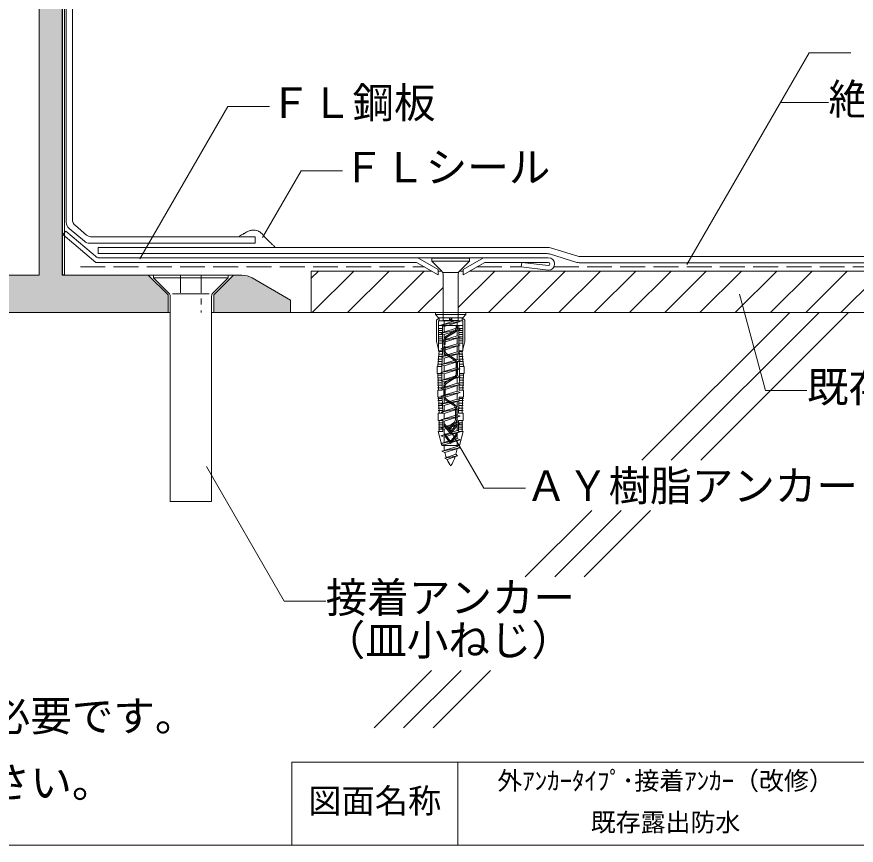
# Model space of a CAD drawing. Units: millimetres on the paper, with parts at other scales. Extents: x -135 to 135, y -94 to 92.
# Drawn here: x -18.1 to 82.9, y -88 to 11.7 of the extents above; entities that cross this region are included whole.
import ezdxf
from ezdxf.enums import TextEntityAlignment as Align

# ---------------------------------------------------------------- set-up
doc = ezdxf.new("R2010")
doc.units = ezdxf.units.MM
doc.linetypes.add('DASHED3', pattern=[4, 3, -1])
doc.linetypes.add('USER1', pattern=[4.23336, 2.11668, -0.70556, 0.70556, -0.70556])
for name, color, linetype, lineweight in [('1-3_断熱材', 5, 'DASHED3', 9), ('1-4_リベットルーフ', 3, 'Continuous', 9), ('1-5_ＦＬ鋼板・ディスク', 7, 'Continuous', 9), ('1-6_アンカー類', 7, 'Continuous', 9), ('1-7_設備', 7, 'Continuous', 9), ('1-8_下地など', 1, 'Continuous', 9), ('1-A_元図・躯体', 33, 'Continuous', 18), ('E-1', 7, 'Continuous', 9), ('F-F', 7, 'Continuous', 9)]:
    doc.layers.add(name, color=color, linetype=linetype, lineweight=lineweight)
doc.layers.add('1-B_その他', color=9, linetype='Continuous')
doc.layers.add('E-0', color=7, linetype='Continuous')
doc.styles.add('ＭＳ ゴシック', font='')
doc.styles.get('ＭＳ ゴシック').set_extended_font_data('MS Gothic')

msp = doc.modelspace()

# ---------------------------------------------------------------- linework, layer by layer
at = {"layer": '1-3_断熱材'}
for p, q in [((-10.432, -18.387), (30.987, -18.387)), ((37.285, -18.387), (42.638, -18.387)), ((46.552, -18.387), (117.366, -18.387))]:
    msp.add_line(p, q, dxfattribs=at)
at = {"layer": '1-4_リベットルーフ'}
for p, q in [((-12.134, -13.007), (-12.134, 54.488)), ((-11.384, -12.657), (-11.384, 54.488)), ((-9.95, -15.305), (-11.777, -13.773)), ((-9.677, -14.555), (-11.027, -13.423)), ((-9.035, -14.789), (10.601, -14.789)), ((10.601, -15.539), (10.601, -14.789)), ((-9.308, -15.539), (10.601, -15.539)), ((45.85, -16.039), (-8.276, -16.039)), ((-8.276, -16.039), (-8.276, -16.789)), ((46.143, -16.083), (49.431, -17.093)), ((45.737, -16.789), (-8.276, -16.789)), ((49.318, -17.843), (46.031, -16.833)), ((49.724, -17.137), (117.366, -17.137)), ((49.612, -17.887), (117.366, -17.887))]:
    msp.add_line(p, q, dxfattribs=at)
for points in [[(8.696, -14.673), (8.754, -14.643), (8.853, -14.591), (8.952, -14.539), (9.051, -14.487), (9.15, -14.434), (9.249, -14.38), (9.306, -14.348), (9.376, -14.309), (9.497, -14.241), (9.619, -14.175), (9.743, -14.114), (9.87, -14.061), (10, -14.016), (10.078, -13.996), (10.164, -13.979), (10.316, -13.962), (10.47, -13.961), (10.623, -13.976), (10.773, -14.007), (10.918, -14.055), (10.999, -14.091), (11.055, -14.12), (11.149, -14.177), (11.239, -14.241), (11.324, -14.31), (11.405, -14.385), (11.483, -14.464), (11.527, -14.51), (11.555, -14.542), (11.603, -14.596), (11.65, -14.651), (11.696, -14.706), (11.743, -14.761), (11.79, -14.816), (11.817, -14.847), (11.882, -14.92), (11.997, -15.042), (12.115, -15.161), (12.235, -15.279)], [(12.235, -15.279), (12.356, -15.395), (12.478, -15.511), (12.549, -15.579), (12.587, -15.616), (12.653, -15.679), (12.719, -15.743), (12.785, -15.807), (12.85, -15.871), (12.916, -15.935), (12.954, -15.973)]]:
    msp.add_lwpolyline(points, dxfattribs=at)
for centre, start, end in [((-11.134, -13.007), 180, 230), ((-10.384, -12.657), 180, 230), ((-9.035, -13.789), 230, 270), ((-9.308, -14.539), 230, 270), ((45.85, -17.039), 72.9216, 90), ((45.85, -17.039), 72.9216, 90), ((45.737, -17.789), 72.9216, 90), ((49.724, -16.137), 252.9216, 270), ((49.612, -16.887), 252.9216, 270)]:
    msp.add_arc(centre, 1, start, end, dxfattribs=at)
at = {"layer": '1-5_ＦＬ鋼板・ディスク'}
for p, q in [((-12.548, -14.497), (-12.194, -14.075)), ((-8.364, -17.289), (-12.194, -14.075)), ((-8.564, -17.839), (-12.548, -14.497)), ((-8.564, -17.839), (30.038, -17.839)), ((-8.276, -17.289), (45.887, -17.289)), ((32.636, -19.339), (30.038, -17.839)), ((32.636, -18.704), (30.185, -17.289)), ((35.636, -18.704), (38.087, -17.289)), ((35.636, -19.339), (38.234, -17.839)), ((38.234, -17.839), (45.887, -17.839)), ((42.705, -17.843), (42.637, -18.389)), ((45.91, -18.238), (42.705, -17.843)), ((32.636, -18.704), (32.636, -19.339)), ((35.636, -18.704), (35.636, -19.339)), ((45.887, -18.789), (42.637, -18.389))]:
    msp.add_line(p, q, dxfattribs=at)
for radius, start in [(0.75, 270), (0.2, 276.59439)]:
    msp.add_arc((45.887, -18.039), radius, start, 90, dxfattribs=at)
at = {"layer": '1-6_アンカー類', "color": 4}
for p, q in [((31.884, -17.346), (31.884, -17.716)), ((36.384, -17.346), (31.884, -17.346)), ((33.067, -18.9), (31.884, -17.716)), ((35.2, -18.9), (36.384, -17.716)), ((35.054, -19.046), (33.214, -19.046)), ((33.214, -19.253), (33.214, -24.846)), ((34.758, -24.846), (32.971, -25.402)), ((33.335, -24.846), (33.335, -25.289)), ((34.933, -25.07), (34.933, -25.742)), ((35.298, -24.956), (35.054, -24.846)), ((34.933, -25.742), (32.971, -26.352)), ((35.298, -25.906), (32.971, -26.352)), ((33.335, -25.567), (33.335, -26.239)), ((35.298, -25.906), (34.933, -25.742)), ((34.933, -26.02), (34.933, -26.691)), ((34.935, -26.691), (32.973, -27.301)), ((35.3, -26.856), (32.973, -27.301)), ((33.335, -26.517), (33.335, -27.189)), ((34.933, -26.97), (34.933, -27.642)), ((35.3, -26.856), (34.935, -26.691)), ((34.933, -27.642), (32.971, -28.252)), ((35.298, -27.806), (32.971, -28.252)), ((33.335, -27.465), (33.335, -28.139)), ((35.298, -27.806), (34.933, -27.642)), ((34.933, -27.92), (34.933, -28.593)), ((34.933, -28.593), (32.971, -29.204)), ((35.298, -28.758), (32.971, -29.204)), ((33.335, -28.416), (33.335, -29.09)), ((35.298, -28.758), (34.933, -28.593)), ((34.933, -28.871), (34.933, -29.543)), ((34.935, -29.543), (32.973, -30.153)), ((35.3, -29.707), (32.973, -30.153)), ((33.335, -29.368), (33.335, -30.04)), ((34.933, -29.821), (34.933, -30.493)), ((35.3, -29.707), (34.935, -29.543)), ((34.933, -30.493), (32.971, -31.103)), ((35.298, -30.658), (32.971, -31.103)), ((33.335, -30.317), (33.335, -30.99)), ((33.335, -31.268), (33.335, -31.942)), ((35.298, -30.658), (34.933, -30.493)), ((34.933, -30.771), (34.933, -31.445)), ((34.933, -31.445), (32.971, -32.055)), ((35.298, -31.609), (32.971, -32.055)), ((33.335, -32.219), (33.335, -32.893)), ((35.298, -31.609), (34.933, -31.445)), ((34.933, -31.723), (34.933, -32.396)), ((34.933, -32.396), (32.971, -33.006)), ((35.298, -32.561), (32.971, -33.006)), ((33.335, -33.171), (33.335, -33.843)), ((35.298, -32.561), (34.933, -32.396)), ((34.933, -32.674), (34.933, -33.346)), ((34.933, -33.346), (32.971, -33.956)), ((35.298, -33.51), (32.971, -33.956)), ((34.933, -34.296), (32.971, -34.906)), ((33.335, -34.121), (33.335, -34.793)), ((35.298, -33.51), (34.933, -33.346)), ((34.933, -33.624), (34.933, -34.296)), ((35.298, -34.46), (34.933, -34.296)), ((35.298, -34.46), (32.971, -34.906)), ((34.935, -35.245), (32.973, -35.856)), ((33.335, -35.071), (33.335, -35.743)), ((34.933, -34.574), (34.933, -35.246)), ((35.3, -35.41), (34.935, -35.245)), ((34.933, -36.196), (32.971, -36.806)), ((35.298, -36.36), (32.971, -36.806)), ((35.3, -35.41), (32.973, -35.856)), ((33.335, -36.019), (33.335, -36.693)), ((34.933, -35.524), (34.933, -36.196)), ((35.298, -36.36), (34.933, -36.196)), ((34.933, -37.146), (32.971, -37.756)), ((35.298, -37.31), (32.971, -37.756)), ((33.335, -36.971), (33.335, -37.643)), ((34.933, -36.474), (34.933, -37.146)), ((35.298, -37.31), (34.933, -37.146)), ((34.933, -38.096), (32.971, -38.706)), ((35.298, -38.26), (32.971, -38.706)), ((33.335, -37.921), (33.335, -38.593)), ((34.933, -37.424), (34.933, -38.096)), ((35.298, -38.26), (34.933, -38.096)), ((34.933, -38.374), (34.933, -39.046)), ((34.933, -39.046), (32.971, -39.656)), ((35.298, -39.21), (32.971, -39.656)), ((33.335, -38.871), (33.335, -39.543)), ((35.298, -39.21), (34.933, -39.046)), ((34.933, -39.324), (34.933, -39.81)), ((34.926, -39.996), (33.091, -40.582)), ((35.291, -40.16), (34.926, -39.996)), ((34.957, -41.113), (33.436, -41.404))]:
    msp.add_line(p, q, dxfattribs=at)
at = {"layer": '1-6_アンカー類'}
for p, q in [((32.299, -24.112), (32.299, -23.887)), ((35.974, -23.887), (32.299, -23.887)), ((35.974, -24.112), (32.299, -24.112)), ((32.691, -24.537), (32.299, -24.112)), ((35.581, -24.537), (35.974, -24.112)), ((35.974, -24.112), (35.974, -23.887)), ((32.741, -24.537), (32.441, -24.787)), ((32.441, -27.387), (32.441, -24.787)), ((35.581, -24.537), (32.691, -24.537)), ((35.581, -24.887), (32.691, -24.887)), ((32.691, -28.487), (32.691, -24.887)), ((32.741, -24.887), (32.741, -24.537)), ((34.011, -24.887), (34.011, -24.537)), ((34.011, -24.887), (34.136, -24.787)), ((34.261, -24.887), (34.136, -24.787)), ((34.261, -24.887), (34.261, -24.537)), ((35.831, -24.787), (35.531, -24.537)), ((35.531, -24.887), (35.531, -24.537)), ((35.581, -28.487), (35.581, -24.887)), ((35.831, -27.387), (35.831, -24.787)), ((35.581, -25.437), (32.691, -25.437)), ((33.136, -25.787), (32.691, -25.787)), ((33.15, -26.037), (32.691, -26.037)), ((33.136, -28.487), (33.136, -25.437)), ((33.608, -26.739), (34.582, -26.11)), ((33.69, -26.865), (34.664, -26.236)), ((34.811, -25.69), (34.811, -25.437)), ((34.961, -25.69), (34.961, -25.437)), ((35.136, -28.487), (35.136, -25.437)), ((35.581, -25.787), (35.136, -25.787)), ((35.581, -26.037), (35.136, -26.037)), ((33.136, -26.287), (32.691, -26.287)), ((33.136, -26.537), (32.691, -26.537)), ((33.136, -26.787), (32.691, -26.787)), ((33.136, -27.037), (32.691, -27.037)), ((35.581, -26.287), (35.136, -26.287)), ((35.581, -26.537), (35.136, -26.537)), ((35.581, -26.787), (35.136, -26.787)), ((35.581, -27.037), (35.136, -27.037)), ((32.691, -28.337), (32.441, -27.387)), ((33.136, -27.287), (32.691, -27.287)), ((33.136, -27.587), (32.691, -27.587)), ((33.311, -27.737), (33.311, -27.285)), ((33.461, -27.737), (33.311, -27.737)), ((33.311, -28.44), (33.311, -27.987)), ((33.461, -27.987), (33.311, -27.987)), ((33.461, -27.737), (33.461, -27.285)), ((33.461, -28.44), (33.461, -27.987)), ((35.581, -27.287), (35.136, -27.287)), ((35.581, -27.587), (35.136, -27.587)), ((35.831, -27.387), (35.581, -28.337)), ((32.604, -30.387), (32.772, -28.487)), ((33.11, -29.187), (32.634, -29.187)), ((33.121, -28.887), (32.66, -28.887)), ((33.132, -28.587), (32.687, -28.587)), ((33.136, -28.487), (32.691, -28.487)), ((33.066, -30.387), (33.136, -28.487)), ((33.608, -28.986), (34.582, -29.615)), ((33.69, -28.86), (34.664, -29.489)), ((35.581, -28.487), (35.136, -28.487)), ((35.207, -30.389), (35.136, -28.487)), ((35.586, -28.587), (35.137, -28.587)), ((35.612, -28.887), (35.151, -28.887)), ((35.639, -29.187), (35.162, -29.187)), ((35.668, -30.387), (35.5, -28.487)), ((33.077, -30.087), (32.554, -30.087)), ((33.088, -29.787), (32.581, -29.787)), ((33.099, -29.487), (32.607, -29.487)), ((34.811, -31.19), (34.811, -30.035)), ((34.961, -31.19), (34.961, -30.035)), ((35.665, -29.487), (35.173, -29.487)), ((35.691, -29.787), (35.184, -29.787)), ((35.718, -30.087), (35.195, -30.087)), ((32.524, -31.237), (32.524, -30.387)), ((33.066, -30.387), (32.524, -30.387)), ((33.061, -31.237), (32.524, -31.237)), ((32.654, -33.237), (32.604, -31.237)), ((33.061, -31.237), (33.066, -30.383)), ((33.111, -33.237), (33.061, -31.237)), ((35.161, -33.237), (35.211, -31.237)), ((35.749, -30.387), (35.207, -30.387)), ((35.211, -31.237), (35.207, -30.389)), ((35.749, -31.237), (35.211, -31.237)), ((35.618, -33.237), (35.668, -31.237)), ((35.749, -31.237), (35.749, -30.387)), ((33.066, -31.437), (32.533, -31.437)), ((33.074, -31.737), (32.54, -31.737)), ((33.081, -32.037), (32.548, -32.037)), ((33.608, -32.239), (34.582, -31.61)), ((33.69, -32.365), (34.664, -31.736)), ((35.724, -32.037), (35.191, -32.037)), ((35.732, -31.737), (35.199, -31.737)), ((35.739, -31.437), (35.206, -31.437)), ((33.089, -32.337), (32.555, -32.337)), ((33.096, -32.637), (32.563, -32.637)), ((33.104, -32.937), (32.57, -32.937)), ((33.111, -33.237), (32.574, -33.237)), ((33.311, -33.94), (33.311, -32.785)), ((33.461, -33.94), (33.461, -32.785)), ((35.699, -33.237), (35.161, -33.237)), ((35.702, -32.937), (35.169, -32.937)), ((35.717, -32.337), (35.184, -32.337)), ((35.709, -32.637), (35.184, -32.637)), ((35.679, -34.087), (35.699, -33.237)), ((33.118, -34.237), (32.604, -34.237)), ((32.761, -35.987), (32.674, -34.087)), ((33.199, -35.987), (33.111, -34.087)), ((35.074, -35.987), (35.161, -34.087)), ((35.668, -34.237), (35.15, -34.237)), ((35.679, -34.087), (35.161, -34.087)), ((35.511, -35.987), (35.554, -34.087)), ((33.13, -34.487), (32.609, -34.487)), ((33.153, -34.787), (32.614, -34.787)), ((33.164, -35.087), (32.619, -35.087)), ((33.608, -34.486), (34.482, -35.05)), ((33.69, -34.36), (34.564, -34.924)), ((35.649, -35.087), (35.108, -35.087)), ((35.656, -34.787), (35.12, -34.787)), ((35.663, -34.487), (35.143, -34.487)), ((33.176, -35.387), (32.625, -35.387)), ((33.187, -35.687), (32.63, -35.687)), ((32.636, -36.887), (32.636, -35.987)), ((33.199, -35.987), (32.636, -35.987)), ((34.711, -36.754), (34.711, -35.47)), ((34.861, -36.754), (34.861, -35.47)), ((35.636, -35.987), (35.074, -35.987)), ((35.635, -35.687), (35.085, -35.687)), ((35.642, -35.387), (35.097, -35.387)), ((35.636, -36.887), (35.636, -35.987)), ((33.199, -36.887), (32.636, -36.887)), ((33.199, -37.162), (32.674, -37.162)), ((32.761, -38.187), (32.761, -36.887)), ((33.199, -38.187), (33.199, -36.887)), ((33.386, -37.336), (33.386, -37.427)), ((34.136, -38.237), (33.431, -37.321)), ((34.136, -38.237), (34.841, -37.321)), ((34.358, -37.254), (34.482, -37.174)), ((34.44, -37.38), (34.564, -37.3)), ((34.886, -37.336), (34.886, -37.427)), ((35.074, -38.187), (35.074, -36.887)), ((35.636, -36.887), (35.074, -36.887)), ((35.599, -37.162), (35.074, -37.162)), ((35.511, -38.187), (35.511, -36.887)), ((33.086, -39.887), (32.636, -38.187)), ((33.199, -38.187), (32.636, -38.187)), ((33.199, -37.412), (32.674, -37.412)), ((33.199, -37.662), (32.674, -37.662)), ((33.199, -37.912), (32.674, -37.912)), ((34.136, -38.487), (33.438, -37.58)), ((34.061, -37.887), (34.061, -37.8)), ((34.211, -37.887), (34.061, -37.887)), ((34.136, -38.487), (34.834, -37.58)), ((34.211, -37.887), (34.211, -37.8)), ((35.599, -37.412), (35.074, -37.412)), ((35.599, -37.662), (35.074, -37.662)), ((35.599, -37.912), (35.074, -37.912)), ((35.636, -38.187), (35.074, -38.187)), ((35.186, -39.887), (35.636, -38.187)), ((33.386, -38.486), (33.386, -38.577)), ((34.136, -39.387), (33.431, -38.471)), ((34.136, -39.637), (33.438, -38.73)), ((34.136, -39.387), (34.841, -38.471)), ((34.136, -39.637), (34.834, -38.73)), ((34.886, -38.486), (34.886, -38.577)), ((35.186, -39.887), (33.086, -39.887))]:
    msp.add_line(p, q, dxfattribs=at)
at = {"layer": '1-6_アンカー類', "color": 4}
for points in [[(36.384, -17.346), (36.384, -17.716), (31.884, -17.716)], [(35.054, -19.253), (35.054, -24.846), (33.214, -24.846)], [(32.971, -26.352), (33.335, -26.517), (35.298, -25.906)], [(32.973, -27.301), (33.337, -27.466), (35.3, -26.856)], [(32.971, -28.252), (33.335, -28.416), (35.298, -27.806)], [(32.971, -29.204), (33.335, -29.368), (35.298, -28.758)], [(32.973, -30.153), (33.337, -30.317), (35.3, -29.707)], [(32.971, -31.103), (33.335, -31.268), (35.298, -30.658)], [(32.971, -32.055), (33.335, -32.219), (35.298, -31.609)], [(32.971, -33.006), (33.335, -33.171), (35.298, -32.561)], [(32.971, -33.956), (33.335, -34.121), (35.298, -33.51)], [(32.971, -34.906), (33.335, -35.071), (35.298, -34.46)], [(32.971, -36.806), (33.335, -36.971), (35.298, -36.36)], [(32.973, -35.856), (33.337, -36.02), (35.3, -35.41)], [(32.971, -37.756), (33.335, -37.921), (35.298, -37.31)], [(32.971, -38.706), (33.335, -38.871), (35.298, -38.26)], [(32.971, -39.656), (33.335, -39.821), (35.298, -39.21)], [(34.772, -40.948), (33.436, -41.404), (33.718, -41.586)], [(33.718, -41.586), (34.957, -41.113), (34.772, -40.948)]]:
    msp.add_lwpolyline(points, dxfattribs=at)
for points in [[(35.298, -24.956), (32.971, -25.402), (33.335, -25.567)], [(33.452, -40.745), (35.291, -40.16), (33.091, -40.582)]]:
    msp.add_lwpolyline(points, close=True, dxfattribs=at)
at = {"layer": '1-6_アンカー類'}
for points in [[(34.261, -24.537), (34.136, -24.787), (34.011, -24.537)], [(33.111, -34.087), (32.593, -34.087), (32.574, -33.237)]]:
    msp.add_lwpolyline(points, dxfattribs=at)
at = {"layer": '1-6_アンカー類', "color": 4}
for centre, radius, start, end in [((32.714, -19.253), 0.5, 360, 45), ((35.554, -19.253), 0.5, 135, 180), ((38.026, -39.726), 4.691, 181.1526, 189.30247), ((30.242, -39.726), 4.691, 344.90057, 353.16462), ((30.242, -39.726), 4.691, 356.70432, 358.98114), ((38.026, -39.726), 4.691, 192.55761, 200.13326), ((30.242, -39.726), 4.691, 326.04947, 341.51092), ((38.026, -39.726), 4.691, 203.35211, 213.95053)]:
    msp.add_arc(centre, radius, start, end, dxfattribs=at)
at = {"layer": '1-6_アンカー類'}
for centre, radius, start, end in [((34.311, -25.69), 0.5, 302.8584, 360), ((34.311, -25.69), 0.65, 302.8584, 360), ((33.961, -27.285), 0.65, 122.8584, 180), ((33.961, -27.285), 0.5, 122.8584, 180), ((33.961, -28.44), 0.65, 180, 237.1416), ((33.961, -28.44), 0.5, 180, 237.1416), ((34.311, -30.035), 0.5, 360, 57.1416), ((34.311, -30.035), 0.65, 360, 57.1416), ((34.311, -31.19), 0.5, 302.8584, 360), ((34.311, -31.19), 0.65, 302.8584, 0), ((33.961, -32.785), 0.65, 122.8584, 180), ((33.961, -32.785), 0.5, 122.8584, 180), ((33.961, -33.94), 0.65, 180, 237.1416), ((33.961, -33.94), 0.5, 180, 237.1416), ((34.211, -35.47), 0.5, 360, 57.1416), ((34.211, -35.47), 0.65, 360, 57.1416), ((33.411, -37.336), 0.025, 37.56859, 180), ((34.711, -37.8), 0.65, 122.8584, 180), ((34.711, -37.8), 0.5, 122.8584, 180), ((34.211, -36.754), 0.5, 302.8584, 360), ((34.211, -36.754), 0.65, 302.8584, 360), ((34.861, -37.336), 0.025, 360, 142.43141), ((33.636, -37.427), 0.25, 180, 217.56859), ((34.636, -37.427), 0.25, 322.43141, 360), ((33.411, -38.486), 0.025, 37.56859, 180), ((33.636, -38.577), 0.25, 180, 217.56859), ((34.636, -38.577), 0.25, 322.43141, 360), ((34.861, -38.486), 0.025, 360, 142.43141)]:
    msp.add_arc(centre, radius, start, end, dxfattribs=at)
at = {"layer": '1-7_設備'}
for p, q in [((-15.384, 54.488), (-15.384, -19.387)), ((-12.634, -19.387), (-12.634, 54.488)), ((-15.384, -19.387), (-75.134, -19.387)), ((9, -19.387), (-12.634, -19.387)), ((-1.634, -19.387), (-1.634, -19.687)), ((-1.634, -19.387), (7.366, -19.387)), ((5.513, -21.541), (7.366, -19.687)), ((7.366, -19.387), (7.366, -19.687)), ((10.25, -19.722), (14.866, -22.387)), ((0.366, -46.637), (0.366, -21.894)), ((0.676, -21.637), (5.056, -21.637)), ((14.866, -23.887), (14.866, -22.387)), ((0.116, -23.887), (-46.384, -23.887)), ((14.866, -23.887), (5.616, -23.887))]:
    msp.add_line(p, q, dxfattribs=at)
at = {"layer": '1-7_設備', "linetype": 'USER1'}
for p, q in [((1.616, -19.387), (1.616, -21.637)), ((4.116, -19.387), (4.116, -23.89))]:
    msp.add_line(p, q, dxfattribs=at)
at = {"layer": '1-7_設備'}
for points in [[(0.116, -23.887), (0.116, -21.762), (-2.259, -19.387), (7.991, -19.387), (5.616, -21.762), (5.616, -23.887)], [(0.22, -21.541), (-1.634, -19.687), (7.366, -19.687)], [(0.366, -46.637), (5.366, -46.637), (5.366, -21.894)]]:
    msp.add_lwpolyline(points, dxfattribs=at)
for centre, radius, start, end in [((9, -21.887), 2.5, 60, 90), ((-0.134, -21.894), 0.5, 0, 45), ((5.866, -21.894), 0.5, 135, 180)]:
    msp.add_arc(centre, radius, start, end, dxfattribs=at)
at = {"layer": '1-8_下地など'}
msp.add_line((-12.584, -19.337), (-12.584, 54.488), dxfattribs=at)
msp.add_lwpolyline([(-12.584, -19.337), (-12.334, -19.337), (-12.334, 54.488)], dxfattribs=at)
at = {"layer": '1-A_元図・躯体'}
for p, q in [((17.366, -19.754), (18.233, -18.887)), ((17.366, -18.887), (17.366, -23.887)), ((17.366, -18.887), (31.853, -18.887)), ((17.476, -23.887), (22.476, -18.887)), ((21.718, -23.887), (26.718, -18.887)), ((25.961, -23.887), (30.961, -18.887)), ((32.636, -18.887), (33.055, -18.887)), ((35.045, -19.046), (35.204, -18.887)), ((35.054, -23.28), (39.446, -18.887)), ((35.204, -18.887), (35.636, -18.887)), ((36.419, -18.887), (117.366, -18.887)), ((38.689, -23.887), (43.689, -18.887)), ((42.932, -23.887), (47.932, -18.887)), ((47.174, -23.887), (52.174, -18.887)), ((51.417, -23.887), (56.417, -18.887)), ((55.66, -23.887), (60.66, -18.887)), ((59.902, -23.887), (64.902, -18.887)), ((64.145, -23.887), (69.145, -18.887)), ((68.387, -23.887), (73.387, -18.887)), ((72.63, -23.887), (77.63, -18.887)), ((76.873, -23.887), (81.873, -18.887)), ((81.115, -23.887), (86.115, -18.887)), ((30.204, -23.887), (33.214, -20.877)), ((17.366, -23.887), (117.366, -23.887))]:
    msp.add_line(p, q, dxfattribs=at)
at = {"layer": '1-A_元図・躯体', "color": 7, "lineweight": 9}
for p, q in [((-46.634, -23.887), (0.366, -23.887)), ((5.366, -23.887), (117.366, -23.887)), ((74.941, -23.887), (57.157, -41.671)), ((78.477, -23.887), (60.693, -41.671)), ((82.012, -23.887), (64.228, -41.671)), ((51.121, -47.708), (43.121, -55.708)), ((54.656, -47.708), (46.656, -55.708)), ((58.192, -47.708), (50.192, -55.708)), ((31.848, -66.981), (24.941, -73.887)), ((35.383, -66.981), (28.477, -73.887)), ((38.919, -66.981), (32.012, -73.887))]:
    msp.add_line(p, q, dxfattribs=at)
at = {"layer": '1-B_その他'}
for points in [[(-15.384, -19.387), (-12.634, -19.387), (-15.384, 54.488), (-12.634, 54.488)], [(-44.009, -19.387), (-46.384, -23.887), (0.116, -23.887)], [(-44.009, -19.387), (0.116, -23.887), (0.116, -21.762)], [(0.116, -21.762), (-15.384, -19.387), (-44.009, -19.387)], [(0.116, -21.762), (-12.634, -19.387), (-15.384, -19.387)], [(0.116, -21.762), (-2.259, -19.387), (-12.634, -19.387)], [(5.616, -21.762), (5.616, -23.887), (7.991, -19.387), (8.974, -19.363)], [(5.616, -23.887), (14.866, -23.887), (8.974, -19.363), (9.474, -19.431)], [(14.866, -23.887), (14.866, -22.387), (9.474, -19.431), (9.73, -19.485)], [(14.866, -22.387), (10.755, -20.008), (9.73, -19.485), (9.943, -19.57)], [(10.755, -20.008), (10.255, -19.72), (9.943, -19.57)]]:
    msp.add_solid(points, dxfattribs=at)
at = {"layer": 'E-1'}
for p, q in [((73.828, 1.385), (79.602, 1.385)), ((-3.29, -17.437), (7.318, 0.937)), ((7.318, 0.937), (12.318, 0.937)), ((11.495, -14.842), (16.13, -6.813)), ((16.13, -6.813), (21.13, -6.813))]:
    msp.add_line(p, q, dxfattribs=at)
for points in [[(62.577, -18.103), (77.293, 7.385), (82.293, 7.385)], [(68.911, -21.662), (72.023, -33.275), (77.023, -33.275)], [(33.888, -37.665), (38.143, -45.036), (43.143, -45.036)], [(4.749, -42.411), (14.108, -58.622), (19.108, -58.622)]]:
    msp.add_lwpolyline(points, dxfattribs=at)
at = {"layer": 'F-F'}
for p, q in [((15, -88), (15, -78)), ((135, -78), (15, -78)), ((35, -88), (35, -78))]:
    msp.add_line(p, q, dxfattribs=at)
msp.add_lwpolyline([(-135, 92), (135, 92), (135, -88), (-135, -88)], dxfattribs=at)

# ---------------------------------------------------------------- texts
at = {"layer": 'E-0', "style": 'ＭＳ ゴシック'}
for s, height, p in [('（皿小ねじ）', 3.666, (18.852, -66.244)), ('外ｱﾝｶｰﾀｲﾌﾟ･接着ｱﾝｶｰ（改修）', 2.199, (39.75, -82)), ('図面名称', 2.933, (17, -85)), ('既存露出防水', 2.199, (51, -87))]:
    msp.add_text(s, height=height, dxfattribs=at).set_placement(p, align=Align.BOTTOM_LEFT)
at = {"layer": 'E-1', "style": 'ＭＳ ゴシック'}
for s, p in [('絶縁シート', (79.602, -1.115)), ('ＦＬ鋼板', (12.318, -1.563)), ('ＦＬシール', (21.13, -9.313)), ('既存防水層', (77.023, -35.775)), ('ＡＹ樹脂アンカー', (43.146, -47.669)), ('接着アンカー', (19.108, -61.122)), ('※ｸﾞﾘｯﾄﾞﾍﾞｰｽL2設置部の既存防水層は部分撤去が必要です。', (-131.459, -75.378)), ('※必要に応じて、適切な仮防水処理を行ってください。', (-131.459, -83.378))]:
    msp.add_text(s, height=3.666, dxfattribs=at).set_placement(p, align=Align.BOTTOM_LEFT)

doc.saveas('drawing.dxf')
